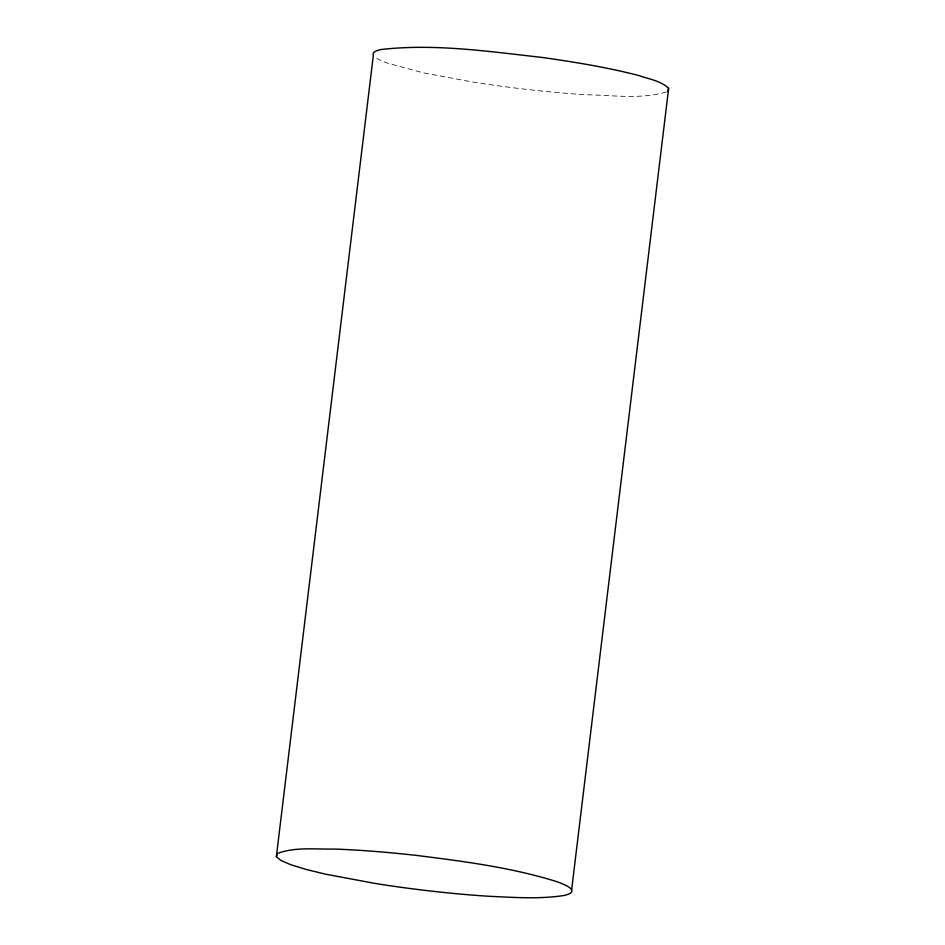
<?xml version="1.0" encoding="UTF-8"?>
<svg xmlns="http://www.w3.org/2000/svg" width="945" height="945" viewBox="0 0 945 945"><rect width="100%" height="100%" fill="white"/><g stroke="black" fill="none" stroke-linecap="round" stroke-linejoin="round"><path stroke-width="0.71" stroke-dasharray="4.72 3.54" d="M666.166 92.043C640.202 99.638 612.289 95.079 585.628 94.736A149.192 16.892 6.9 0 1 472.642 82.014L422.828 72.718L387.958 63.268A149.215 16.892 6.9 0 1 375.425 57.35"/><path stroke-width="1.42" d="M276.353 856.643L277.487 853.441C295.631 846.685 315.689 849.484 334.66 849.059C361.569 850.051 388.419 852.331 415.186 855.249C462.885 861.273 511.021 867.297 557.042 881.732A149.227 16.892 6.9 0 1 563.787 895.506C538.922 899.333 513.643 897.384 488.636 896.262A149.192 16.892 6.9 0 1 375.649 883.54L325.836 874.243L306.145 869.447L290.965 864.793L280.925 860.47L276.353 856.643L373.369 55.117A149.215 16.892 6.9 0 1 381.213 49.494C434.476 43.435 488.211 51.432 541.154 57.314C573.958 61.945 606.749 67.225 638.855 75.553C648.943 79.132 660.649 80.644 668.647 88.357L571.63 889.883M667.513 91.559L668.647 88.357"/></g></svg>
